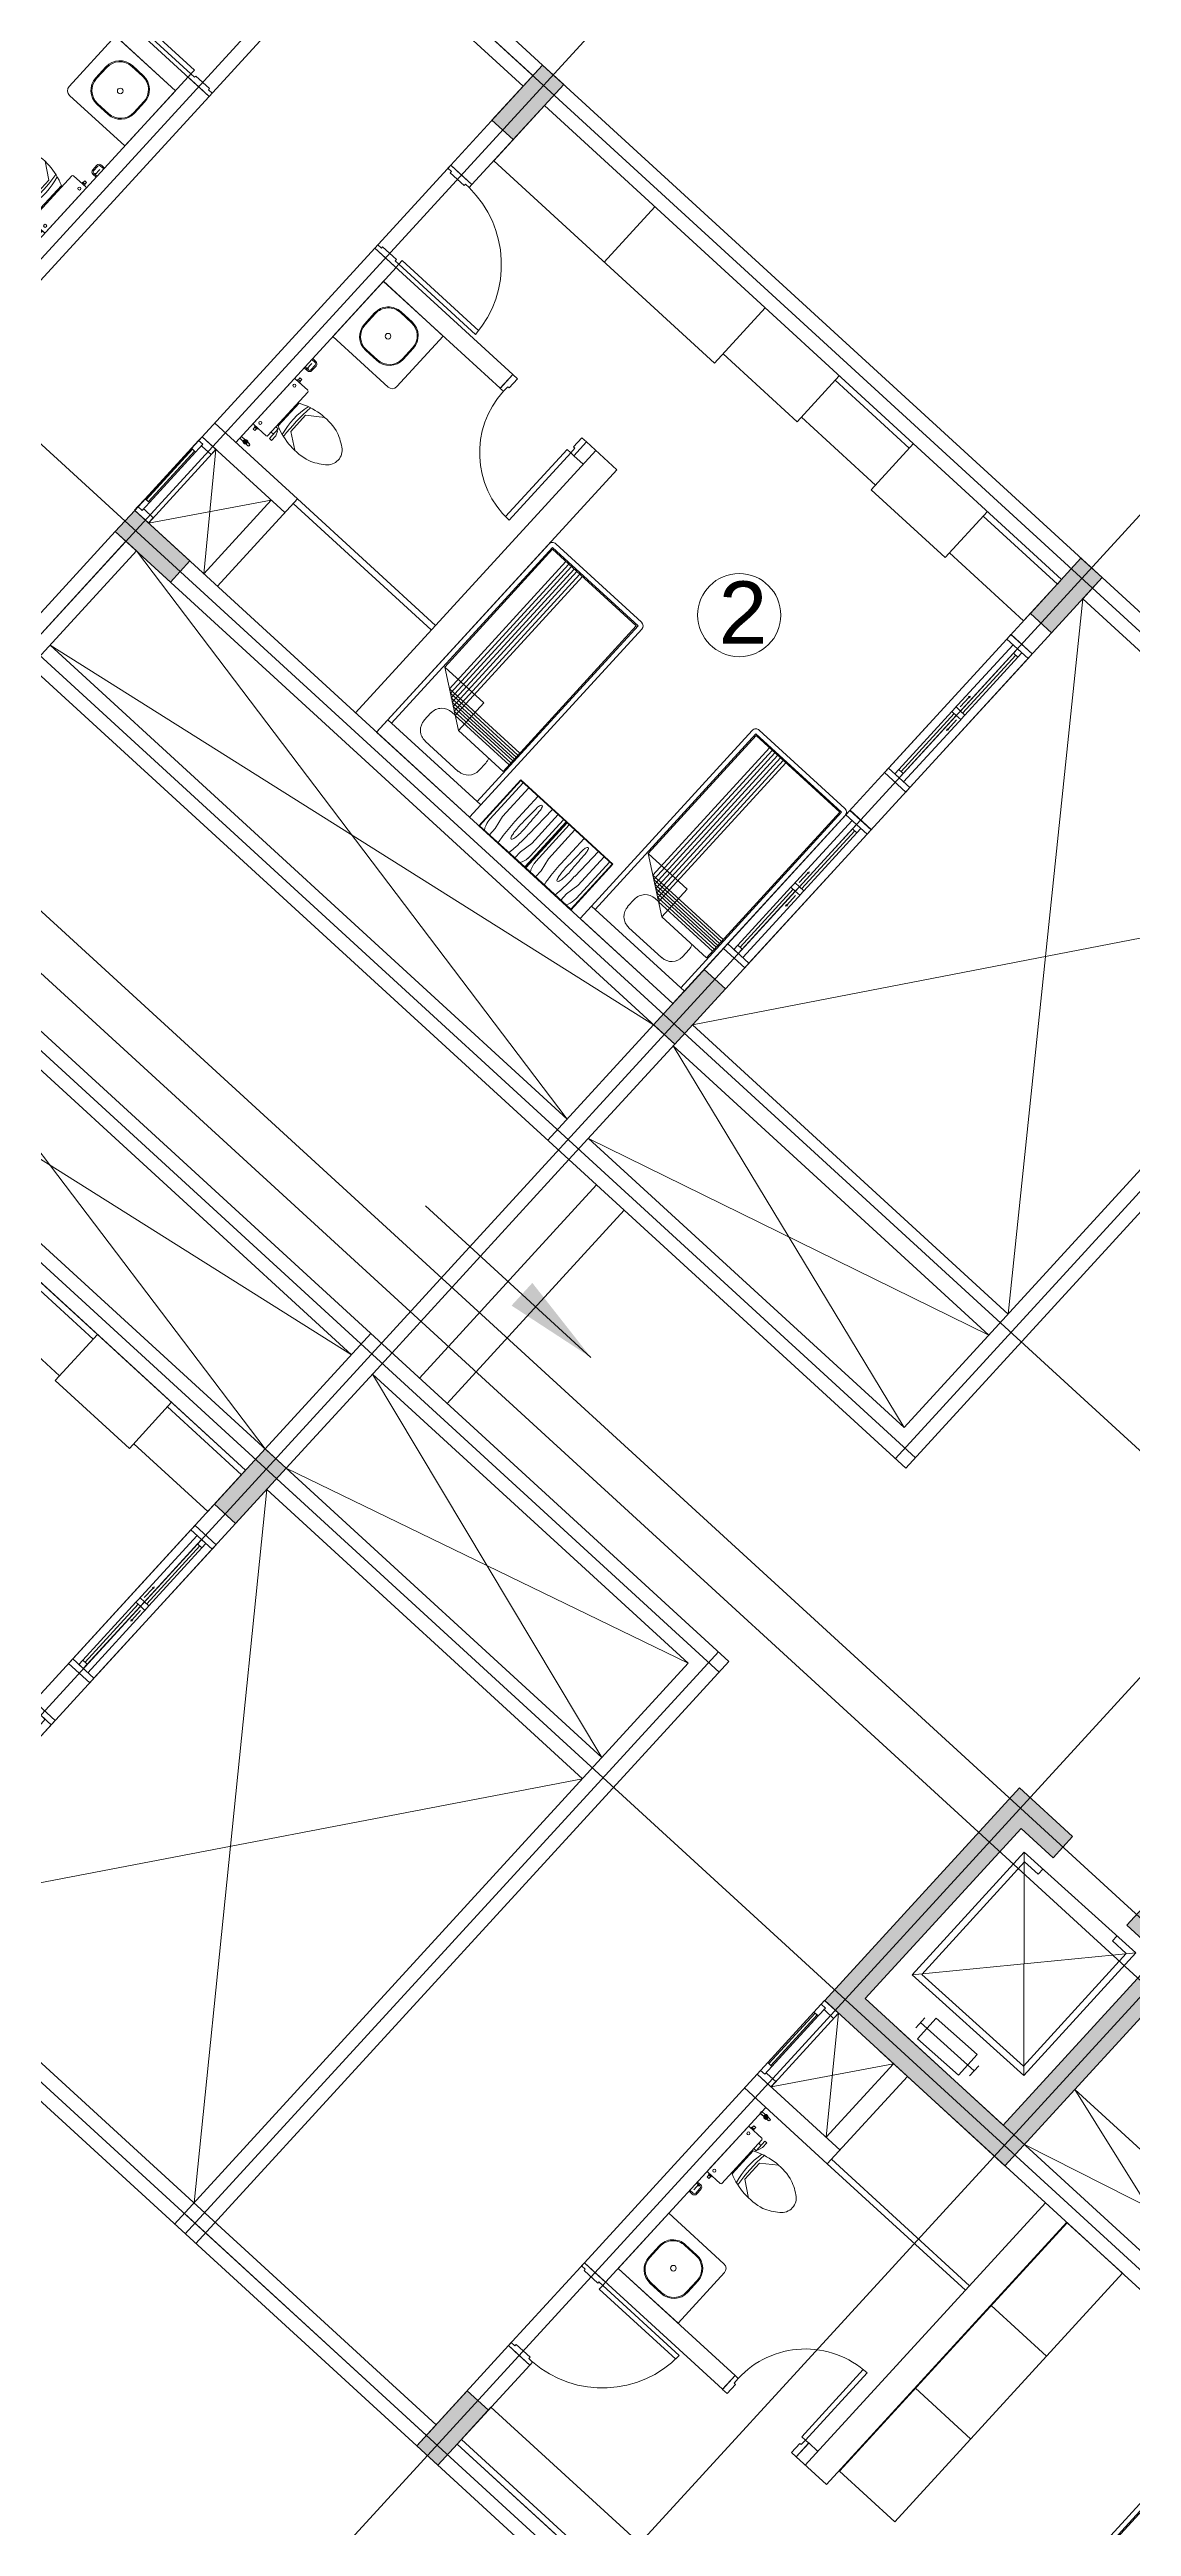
# Model space of a CAD drawing. Header units: metres. Extents: x 750 to 3116, y -341 to 1465.
# Drawn here: x 1599.41 to 1608.08, y 1170.11 to 1189.96 of the extents above; entities that cross this region are included whole.
import ezdxf
from ezdxf.enums import TextEntityAlignment as Align

# ---------------------------------------------------------------- set-up
doc = ezdxf.new("R2010")
doc.units = ezdxf.units.M
for name, color, linetype, lineweight in [('A-Door', 254, 'Continuous', 5), ('Bathroom Door', 252, 'Continuous', 5), ('Bathroom fur', 252, 'Continuous', 5), ('Centre Line', 7, 'Continuous', 13), ('Column', 50, 'Continuous', 20), ('Cutout', 153, 'Continuous', 5), ('Door', 253, 'Continuous', 5), ('Furniture', 44, 'Continuous', 5), ('GUIDE LINE', 7, 'Continuous', 5), ('Hatch', 251, 'Continuous', 5), ('Hidden line', 251, 'Continuous', 5), ('Inverted beam', 252, 'Continuous', 5), ('Levels', 252, 'Continuous', 5), ('Railing', 190, 'Continuous', 5), ('Wall ext', 20, 'Continuous', 18), ('WINDOW', 33, 'Continuous', 5)]:
    doc.layers.add(name, color=color, linetype=linetype, lineweight=lineweight)
doc.layers.add('Text', color=7, linetype='Continuous')
doc.styles.get("Standard").update_dxf_attribs({"font": 'arial.ttf'})
doc.styles.add('TEXT-DET', font='simplex.shx', dxfattribs={"width": 0.7})
doc.dimstyles.new('ISO-25', dxfattribs={"dimtxt": 2, "dimasz": 2, "dimexe": 1.25, "dimexo": 0.625, "dimgap": 1.5, "dimtad": 1, "dimtxsty": 'Standard', "dimblk": 'DOT', "dimcen": 1.5, "dimadec": 0, "dimazin": 0, "dimtfac": 1, "dimtmove": 0, "dimatfit": 3, "dimfxl": 0, "dimarcsym": 0})

# ---------------------------------------------------------------- blocks, each defined once
blk = doc.blocks.new('Water Closet')
at = {"layer": 'Bathroom fur', "linetype": 'ByBlock'}
for p, q in [((1886.217, 447.662), (1886.217, 447.713)), ((1886.239, 447.713), (1886.217, 447.713)), ((1886.239, 447.608), (1886.239, 447.713)), ((1886.407, 447.713), (1886.274, 447.713)), ((1886.39, 447.724), (1886.365, 447.724)), ((1886.365, 447.724), (1886.365, 447.715)), ((1886.39, 447.715), (1886.365, 447.715)), ((1886.387, 447.744), (1886.368, 447.744)), ((1886.368, 447.744), (1886.368, 447.724)), ((1886.387, 447.744), (1886.387, 447.724)), ((1886.39, 447.724), (1886.39, 447.715)), ((1886.152, 447.554), (1886.027, 447.644)), ((1886.152, 447.379), (1886.152, 447.554)), ((1886.217, 447.662), (1886.232, 447.625)), ((1886.232, 447.625), (1886.239, 447.625)), ((1886.239, 447.666), (1886.264, 447.666)), ((1886.239, 447.608), (1886.264, 447.608)), ((1886.256, 447.343), (1886.256, 447.59)), ((1886.264, 447.23), (1886.264, 447.703)), ((1886.416, 447.23), (1886.416, 447.703)), ((1886.152, 447.379), (1886.027, 447.288)), ((1886.407, 447.22), (1886.274, 447.22)), ((1886.365, 447.208), (1886.365, 447.218)), ((1886.39, 447.218), (1886.365, 447.218)), ((1886.39, 447.208), (1886.365, 447.208)), ((1886.368, 447.189), (1886.368, 447.208)), ((1886.387, 447.189), (1886.368, 447.189)), ((1886.387, 447.189), (1886.387, 447.208)), ((1886.39, 447.208), (1886.39, 447.218))]:
    blk.add_line(p, q, dxfattribs=at)
at = {"layer": 'Bathroom fur', "linetype": 'Continuous', "lineweight": -3}
for p, q in [((1886.331, 447.871), (1886.35, 447.871)), ((1886.331, 447.851), (1886.35, 447.851)), ((1886.364, 447.861), (1886.346, 447.861)), ((1886.364, 447.861), (1886.349, 447.87)), ((1886.364, 447.861), (1886.349, 447.853)), ((1886.364, 447.861), (1886.355, 447.877)), ((1886.364, 447.861), (1886.355, 447.846)), ((1886.364, 447.861), (1886.364, 447.879)), ((1886.364, 447.861), (1886.364, 447.879)), ((1886.364, 447.861), (1886.364, 447.879)), ((1886.364, 447.861), (1886.364, 447.879)), ((1886.364, 447.861), (1886.364, 447.879)), ((1886.364, 447.861), (1886.364, 447.879)), ((1886.364, 447.861), (1886.364, 447.879)), ((1886.364, 447.861), (1886.364, 447.879)), ((1886.364, 447.861), (1886.364, 447.879)), ((1886.364, 447.861), (1886.364, 447.879)), ((1886.364, 447.861), (1886.364, 447.879)), ((1886.364, 447.861), (1886.364, 447.879)), ((1886.364, 447.861), (1886.373, 447.877)), ((1886.364, 447.861), (1886.379, 447.87)), ((1886.364, 447.861), (1886.381, 447.861)), ((1886.364, 447.861), (1886.379, 447.853)), ((1886.364, 447.861), (1886.373, 447.846)), ((1886.364, 447.861), (1886.364, 447.844)), ((1886.378, 447.871), (1886.416, 447.871)), ((1886.378, 447.851), (1886.416, 447.851)), ((1886.416, 447.851), (1886.416, 447.871))]:
    blk.add_line(p, q, dxfattribs=at)
at = {"layer": 'Bathroom fur'}
for p, q in [((1886.356, 447.031), (1886.356, 447.081)), ((1886.366, 447.031), (1886.366, 447.081)), ((1886.416, 447.106), (1886.381, 447.106)), ((1886.416, 447.096), (1886.381, 447.096)), ((1886.416, 447.016), (1886.381, 447.016)), ((1886.416, 447.006), (1886.381, 447.006))]:
    blk.add_line(p, q, dxfattribs=at)
at = {"layer": 'Bathroom fur', "linetype": 'Continuous', "lineweight": -3}
blk.add_circle((1886.364, 447.861), 0.0175, dxfattribs=at)
at = {"layer": 'Bathroom fur', "linetype": 'ByBlock'}
for centre in [(1886.378, 447.669), (1886.378, 447.264)]:
    blk.add_circle(centre, 0.0123, dxfattribs=at)
for centre, radius, start, end in [((1886.274, 447.703), 0.00987, 90, 180), ((1886.407, 447.703), 0.00987, 0, 90), ((1885.835, 447.467), 0.119, 126.3794, 233.6206), ((1886.035, 447.208), 0.446, 109.2942, 127.2549), ((1886.017, 447.095), 0.55, 64.2321, 103.6755), ((1884.672, 447.479), 1.501, 353.4552, 5.5271), ((1885.552, 447.472), 0.65, 345.9276, 13.0204), ((1886.041, 447.728), 0.451, 232.2382, 250.1051), ((1886.017, 447.838), 0.55, 256.3245, 295.7679), ((1886.274, 447.23), 0.00987, 180, 270), ((1886.407, 447.23), 0.00987, 270, 0)]:
    blk.add_arc(centre, radius, start, end, dxfattribs=at)
at = {"layer": 'Bathroom fur', "linetype": 'Continuous', "lineweight": -3}
blk.add_arc((1886.331, 447.861), 0.01, 90.002, 270, dxfattribs=at)
at = {"layer": 'Bathroom fur'}
for centre, radius, start, end in [((1886.381, 447.081), 0.025, 90, 180), ((1886.381, 447.031), 0.025, 180, 270), ((1886.381, 447.081), 0.015, 90, 180), ((1886.381, 447.031), 0.015, 180, 270)]:
    blk.add_arc(centre, radius, start, end, dxfattribs=at)
at = {"layer": 'Bathroom fur', "style": 'TEXT-DET', "width": 0.6}
blk.add_text('1', height=0.06, dxfattribs=at).set_placement((1886.394, 447.07), align=Align.MIDDLE)
blk = doc.blocks.new('Bed')
at = {"layer": 'Furniture', "linetype": 'Continuous'}
for p, q in [((1878.327, 465.952), (1879.337, 465.952)), ((1878.327, 465.817), (1878.327, 465.952)), ((1879.337, 465.817), (1878.327, 465.817)), ((1878.327, 463.909), (1878.327, 465.817)), ((1878.367, 463.909), (1878.367, 465.817)), ((1879.297, 465.817), (1879.297, 463.909)), ((1879.337, 465.952), (1879.337, 465.817)), ((1879.337, 465.817), (1879.337, 463.909)), ((1878.525, 465.544), (1878.525, 465.624)), ((1878.642, 465.742), (1879.002, 465.742)), ((1879.12, 465.624), (1879.12, 465.544)), ((1878.377, 465.499), (1878.862, 465.499)), ((1878.377, 463.919), (1878.377, 465.499)), ((1878.962, 465.429), (1878.377, 465.429)), ((1878.992, 465.407), (1878.377, 465.407)), ((1879.022, 465.386), (1878.377, 465.386)), ((1878.862, 465.499), (1879.287, 465.199)), ((1878.862, 465.199), (1878.862, 465.499)), ((1878.962, 463.919), (1878.962, 465.429)), ((1879.002, 465.427), (1878.965, 465.427)), ((1878.992, 463.919), (1878.992, 465.407)), ((1879.022, 463.919), (1879.022, 465.386)), ((1879.052, 465.365), (1878.377, 465.365)), ((1879.082, 465.344), (1878.377, 465.344)), ((1879.112, 465.323), (1878.377, 465.323)), ((1879.142, 465.302), (1878.377, 465.302)), ((1879.287, 465.199), (1878.862, 465.199)), ((1879.052, 463.919), (1879.052, 465.365)), ((1879.082, 463.919), (1879.082, 465.344)), ((1879.112, 463.919), (1879.112, 465.323)), ((1879.142, 463.919), (1879.142, 465.302)), ((1879.287, 465.199), (1879.287, 463.919)), ((1879.297, 463.909), (1878.367, 463.909)), ((1879.297, 463.869), (1878.367, 463.869)), ((1879.287, 463.919), (1878.377, 463.919))]:
    blk.add_line(p, q, dxfattribs=at)
for centre, radius, start, end in [((1878.642, 465.624), 0.117, 90, 180), ((1879.002, 465.624), 0.117, 360, 90), ((1878.642, 465.544), 0.117, 180.0006, 202.5189), ((1879.002, 465.544), 0.117, 270, 0), ((1878.367, 463.909), 0.04, 180, 270), ((1879.297, 463.909), 0.04, 270, 0)]:
    blk.add_arc(centre, radius, start, end, dxfattribs=at)
blk = doc.blocks.new('Nightstand')
at = {"layer": 'Furniture'}
for p, q in [((1879.838, 464.54), (1879.838, 464.04)), ((1880.338, 464.54), (1879.838, 464.54)), ((1879.843, 464.535), (1879.843, 464.045)), ((1880.333, 464.535), (1879.843, 464.535)), ((1879.869, 464.442), (1879.871, 464.467)), ((1879.869, 464.045), (1879.869, 464.442)), ((1879.929, 464.358), (1879.951, 464.469)), ((1879.951, 464.469), (1879.951, 464.535)), ((1880.074, 464.444), (1880.068, 464.44)), ((1880.08, 464.44), (1880.074, 464.444)), ((1880.226, 464.469), (1880.226, 464.535)), ((1880.248, 464.358), (1880.226, 464.469)), ((1880.308, 464.442), (1880.305, 464.467)), ((1880.308, 464.045), (1880.308, 464.442)), ((1880.333, 464.045), (1880.333, 464.535)), ((1880.338, 464.04), (1880.338, 464.54)), ((1879.929, 464.045), (1879.929, 464.358)), ((1879.997, 464.32), (1879.991, 464.045)), ((1880.147, 464.32), (1880.147, 464.045)), ((1880.248, 464.045), (1880.248, 464.358)), ((1879.838, 464.04), (1880.338, 464.04)), ((1879.843, 464.045), (1880.333, 464.045)), ((1880.068, 464.081), (1880.074, 464.077)), ((1880.074, 464.077), (1880.08, 464.081))]:
    blk.add_line(p, q, dxfattribs=at)
for centre, radius, start, end in [((1880.021, 464.452), 0.15, 146.5657, 174.2856), ((1881.576, 464.32), 1.578, 174.0179, 180), ((1880.825, 464.399), 0.823, 170.5074, 174.0179), ((1880.395, 464.345), 0.343, 169.4757, 175.5997), ((1880.197, 464.382), 0.142, 155.8434, 169.4757), ((1879.951, 464.382), 0.142, 10.5243, 24.1566), ((1879.753, 464.345), 0.343, 4.4003, 10.5243), ((1879.315, 464.399), 0.828, 5.9821, 9.4446), ((1878.564, 464.32), 1.583, 0, 5.9821), ((1880.156, 464.452), 0.15, 5.7144, 33.4343), ((1880.715, 464.32), 0.664, 175.5997, 180), ((1880.715, 464.32), 0.664, 180, 184.4003), ((1886.298, 464.381), 6.246, 181.0259, 182.4606), ((1873.85, 464.381), 6.246, 357.5394, 358.9741), ((1879.433, 464.32), 0.664, 0, 4.4003), ((1879.433, 464.32), 0.664, 355.5997, 0), ((1880.197, 464.139), 0.142, 190.5243, 204.1566), ((1879.951, 464.139), 0.142, 335.8434, 349.4757)]:
    blk.add_arc(centre, radius, start, end, dxfattribs=at)
blk = doc.blocks.new('Wash bashin')
at = {"layer": 'Bathroom fur', "ltscale": 0.35}
for p, q in [((1884.067, 437.333), (1884.067, 437.883)), ((1884.117, 437.933), (1884.717, 437.933)), ((1884.717, 437.333), (1884.717, 437.933)), ((1884.067, 437.333), (1884.717, 437.333))]:
    blk.add_line(p, q, dxfattribs=at)
at = {"layer": 'Bathroom fur'}
for p, q in [((1884.327, 437.838), (1884.447, 437.838)), ((1884.327, 437.83), (1884.447, 437.83)), ((1884.177, 437.568), (1884.177, 437.688)), ((1884.185, 437.568), (1884.185, 437.688)), ((1884.589, 437.688), (1884.589, 437.568)), ((1884.597, 437.688), (1884.597, 437.568)), ((1884.447, 437.426), (1884.327, 437.426)), ((1884.447, 437.418), (1884.327, 437.418))]:
    blk.add_line(p, q, dxfattribs=at)
blk.add_circle((1884.392, 437.633), 0.0225, dxfattribs=at)
at = {"layer": 'Bathroom fur', "ltscale": 0.35}
blk.add_arc((1884.117, 437.883), 0.05, 90, 180, dxfattribs=at)
at = {"layer": 'Bathroom fur'}
for centre, radius, start, end in [((1884.327, 437.688), 0.15, 90, 180), ((1884.327, 437.688), 0.142, 90, 180), ((1884.447, 437.688), 0.15, 0, 90), ((1884.447, 437.688), 0.142, 0, 90), ((1884.327, 437.568), 0.15, 180, 270), ((1884.327, 437.568), 0.142, 180, 270), ((1884.447, 437.568), 0.15, 270, 0), ((1884.447, 437.568), 0.142, 270, 0)]:
    blk.add_arc(centre, radius, start, end, dxfattribs=at)
blk = doc.blocks.new('Door 900')
at = {"layer": 'A-Door'}
for points in [[(29934124, 12198491), (29934164, 12198491), (29934164, 12198476), (29934239, 12198476), (29934314, 12198476), (29934314, 12198491), (29934354, 12198491), (29934354, 12198524), (29934239, 12198524), (29934124, 12198524)], [(29934164, 12197672), (29934314, 12197672), (29934314, 12197658), (29934354, 12197658), (29934354, 12197624), (29934239, 12197624), (29934124, 12197624), (29934124, 12197658), (29934164, 12197658)]]:
    blk.add_lwpolyline(points, close=True, dxfattribs=at)
blk.add_lwpolyline([(29935187, 12197658), (29934354, 12197658), (29934354, 12197698), (29935185, 12197698)], dxfattribs=at)
blk.add_arc((29934327, 12197631), 860, 1.7769, 88.2024, dxfattribs=at)
blk = doc.blocks.new('Door1')
at = {"layer": 'Bathroom Door'}
for p, q in [((1900.586, 444.886), (1899.856, 444.886)), ((1900.586, 444.846), (1899.857, 444.846))]:
    blk.add_line(p, q, dxfattribs=at)
for points in [[(1900.736, 444.921), (1900.586, 444.921), (1900.586, 444.886), (1900.636, 444.886), (1900.636, 444.871), (1900.736, 444.871), (1900.736, 444.921)], [(1900.586, 444.886), (1900.586, 444.846)], [(1900.736, 444.121), (1900.586, 444.121), (1900.586, 444.156), (1900.636, 444.156), (1900.636, 444.171), (1900.736, 444.171), (1900.736, 444.121)]]:
    blk.add_lwpolyline(points, dxfattribs=at)
blk.add_arc((1900.586, 444.886), 0.73, 180, 270, dxfattribs=at)
blk = doc.blocks.new('WINODO1')
at = {"layer": 'WINDOW', "linetype": 'Continuous'}
for p, q in [((2471212540, 936769700), (2471212491, 936769700)), ((2471212491, 936769700), (2471212491, 936769470)), ((2471212540, 936769700), (2471212540, 936769470)), ((2471213991, 936769700), (2471213943, 936769700)), ((2471213943, 936769700), (2471213943, 936769470)), ((2471213991, 936769700), (2471213991, 936769470)), ((2471212540, 936769470), (2471212491, 936769470)), ((2471213991, 936769470), (2471213943, 936769470))]:
    blk.add_line(p, q, dxfattribs=at)
at = {"layer": 'WINDOW'}
for p, q in [((2471212540, 936769700), (2471213943, 936769700)), ((2471213241, 936769537), (2471212540, 936769537)), ((2471212540, 936769470), (2471213943, 936769470)), ((2471212588, 936769633), (2471213217, 936769633)), ((2471212588, 936769585), (2471213217, 936769585)), ((2471213193, 936769561), (2471213089, 936769561)), ((2471213241, 936769633), (2471213943, 936769633)), ((2471213266, 936769585), (2471213895, 936769585)), ((2471213266, 936769537), (2471213895, 936769537)), ((2471213290, 936769609), (2471213394, 936769609))]:
    blk.add_line(p, q, dxfattribs=at)
at = {"layer": 'WINDOW', "color": 4}
blk.add_line((2471212588, 936769609), (2471213217, 936769609), dxfattribs=at)
at = {"layer": 'WINDOW', "color": 4, "true_color": 0x1fffff}
blk.add_line((2471213266, 936769561), (2471213895, 936769561), dxfattribs=at)
at = {"layer": 'WINDOW'}
for points in [[(2471212540, 936769585), (2471212588, 936769585), (2471212588, 936769633), (2471212540, 936769633)], [(2471213076, 936769561), (2471213089, 936769568), (2471213089, 936769554)], [(2471213217, 936769585), (2471213266, 936769585), (2471213266, 936769633), (2471213217, 936769633)], [(2471213217, 936769537), (2471213266, 936769537), (2471213266, 936769585), (2471213217, 936769585)], [(2471213406, 936769609), (2471213394, 936769616), (2471213394, 936769602)], [(2471213895, 936769537), (2471213943, 936769537), (2471213943, 936769585), (2471213895, 936769585)]]:
    blk.add_lwpolyline(points, close=True, dxfattribs=at)
blk = doc.blocks.new('_Dot')
at = {"color": 0, "linetype": 'ByBlock', "lineweight": -2}
blk.add_line((-0.5, 0), (-1, 0), dxfattribs=at)
at = {"color": 0, "linetype": 'ByBlock', "const_width": 0.5}
blk.add_lwpolyline([(-0.25, 0, 1), (0.25, 0, 1)], format="xyb", close=True, dxfattribs=at)
blk = doc.blocks.new('700mm Door')
at = {"layer": 'Door'}
for points in [[(11493508.327, 4446107.926), (11493508.287, 4446107.926), (11493508.287, 4446107.776), (11493508.344, 4446107.776), (11493508.344, 4446107.868), (11493508.344, 4446107.88), (11493508.327, 4446107.88)], [(11493508.327, 4446107.88), (11493508.413, 4446107.88), (11493508.413, 4446107.926), (11493508.327, 4446107.926)], [(11493508.413, 4446107.891), (11493508.961, 4446107.891), (11493508.961, 4446107.914), (11493508.413, 4446107.914)], [(11493509.047, 4446107.88), (11493508.961, 4446107.88), (11493508.961, 4446107.926), (11493509.047, 4446107.926)], [(11493509.047, 4446107.926), (11493509.047, 4446107.88), (11493509.03, 4446107.88), (11493509.03, 4446107.868), (11493509.03, 4446107.776), (11493509.087, 4446107.776), (11493509.087, 4446107.926)]]:
    blk.add_lwpolyline(points, close=True, dxfattribs=at)
at = {"layer": 'Door', "color": 1}
blk.add_lwpolyline([(11493508.413, 4446107.88), (11493508.961, 4446107.88), (11493508.961, 4446107.926), (11493508.413, 4446107.926)], close=True, dxfattribs=at)
blk = doc.blocks.new('lift1')
at = {"layer": 'Hatch', "transparency": 33554687}
h = blk.add_hatch(color=256, dxfattribs=at)
h.dxf.hatch_style = 1
h.paths.add_polyline_path([(29921053, 12204431), (29920354, 12203626), (29920180, 12203777), (29920729, 12204408), (29919333, 12205622), (29919104, 12205358), (29918930, 12205509), (29919310, 12205946)])
h.paths.add_polyline_path([(29920180, 12203777), (29920354, 12203626), (29919768, 12202951), (29918024, 12204467), (29918405, 12204905), (29918579, 12204754), (29918349, 12204489), (29919745, 12203276)])
at = {"lineweight": 5}
for p, q in [((29919536, 12203651), (29919330, 12205430)), ((29920333, 12204556), (29918533, 12204526)), ((29920311, 12204167), (29919926, 12203735)), ((29920353, 12204131), (29920272, 12204201)), ((29919968, 12203699), (29919886, 12203770))]:
    blk.add_line(p, q, dxfattribs=at)
for p, q in [((29919194, 12205280), (29919238, 12205241)), ((29918669, 12204676), (29918707, 12204643))]:
    blk.add_line(p, q)
for points in [[(29920333, 12204556), (29919330, 12205430), (29918533, 12204526), (29919536, 12203651)], [(29920182, 12204188), (29919887, 12203861), (29920056, 12203714), (29920350, 12204041)]]:
    blk.add_lwpolyline(points, close=True, dxfattribs=at)
blk.add_lwpolyline([(29918707, 12204643), (29918610, 12204531), (29919531, 12203728), (29920256, 12204550), (29919335, 12205353), (29919238, 12205241)], dxfattribs=at)
at = {"layer": 'Column'}
blk.add_lwpolyline([(29918930, 12205509), (29919310, 12205946), (29921053, 12204431), (29919768, 12202951), (29918024, 12204467), (29918405, 12204905), (29918579, 12204754), (29918349, 12204489), (29919745, 12203276), (29920729, 12204408), (29919333, 12205622), (29919104, 12205358), (29918930, 12205509)], dxfattribs=at)

msp = doc.modelspace()

# ---------------------------------------------------------------- hatches: boundary and pattern name
at = {"layer": 'Hatch', "transparency": 33554687}
h = msp.add_hatch(color=256, dxfattribs=at)
h.dxf.hatch_style = 1
h.paths.add_polyline_path([(1646.175, 1164.24), (1646.005, 1164.395), (1645.846, 1164.222), (1645.755, 1164.122), (1645.6, 1163.952), (1645.769, 1163.797)])
h.paths.add_polyline_path([(1649.318, 1167.672), (1649.149, 1167.827), (1648.743, 1167.385), (1648.913, 1167.229)])
h.paths.add_polyline_path([(1652.587, 1171.24), (1652.417, 1171.396), (1652.384, 1171.359), (1652.292, 1171.259), (1652.012, 1170.953), (1652.182, 1170.798)])
h.paths.add_polyline_path([(1655.856, 1174.809), (1655.686, 1174.964), (1655.281, 1174.522), (1655.45, 1174.366)])
h.paths.add_polyline_path([(1659.124, 1178.377), (1658.955, 1178.533), (1658.549, 1178.09), (1658.719, 1177.935)])
h.paths.add_polyline_path([(1661.826, 1182.215), (1661.67, 1182.045), (1662.113, 1181.64), (1662.268, 1181.809)])
h.paths.add_polyline_path([(1657.785, 1185.916), (1657.629, 1185.746), (1658.072, 1185.341), (1658.227, 1185.511)])
h.paths.add_polyline_path([(1654.516, 1182.348), (1654.361, 1182.178), (1654.471, 1182.077), (1654.803, 1181.773), (1654.958, 1181.942)])
h.paths.add_polyline_path([(1652.746, 1183.969), (1652.591, 1183.799), (1653.033, 1183.394), (1653.189, 1183.563)])
h.paths.add_polyline_path([(1651.542, 1178.76), (1651.372, 1178.915), (1650.967, 1178.473), (1651.137, 1178.318)])
h.paths.add_polyline_path([(1650.045, 1180.131), (1649.875, 1180.287), (1649.47, 1179.844), (1649.64, 1179.689)])
h.paths.add_polyline_path([(1647.979, 1175.21), (1647.823, 1175.041), (1647.934, 1174.94), (1648.266, 1174.636), (1648.421, 1174.805)])
h.paths.add_polyline_path([(1646.541, 1176.528), (1646.209, 1176.832), (1646.053, 1176.662), (1646.496, 1176.257), (1646.651, 1176.426)])
h.paths.add_polyline_path([(1645.004, 1171.623), (1644.835, 1171.778), (1644.43, 1171.336), (1644.599, 1171.181)])
h.paths.add_polyline_path([(1643.632, 1173.131), (1643.463, 1173.286), (1643.058, 1172.844), (1643.227, 1172.688)])
h.paths.add_polyline_path([(1641.441, 1168.073), (1641.286, 1167.904), (1641.728, 1167.499), (1641.884, 1167.668)])
h.paths.add_polyline_path([(1640.114, 1169.289), (1639.944, 1169.445), (1639.539, 1169.002), (1639.709, 1168.847)])
h.paths.add_polyline_path([(1636.735, 1165.822), (1636.403, 1166.126), (1636.247, 1165.956), (1636.69, 1165.551), (1636.845, 1165.721)])
h.paths.add_polyline_path([(1631.152, 1171.438), (1630.982, 1171.593), (1630.577, 1171.151), (1630.746, 1170.995)])
h.paths.add_polyline_path([(1634.17, 1174.733), (1634.001, 1174.889), (1633.595, 1174.446), (1633.765, 1174.291)])
h.paths.add_polyline_path([(1637.689, 1178.575), (1637.519, 1178.73), (1637.114, 1178.288), (1637.284, 1178.132)])
h.paths.add_polyline_path([(1640.833, 1182.007), (1640.663, 1182.162), (1640.258, 1181.72), (1640.427, 1181.564), (1640.461, 1181.601), (1640.552, 1181.701)])
h.paths.add_polyline_path([(1644.101, 1185.575), (1643.932, 1185.731), (1643.527, 1185.288), (1643.696, 1185.133)])
h.paths.add_polyline_path([(1646.999, 1188.738), (1647.09, 1188.838), (1647.245, 1189.007), (1647.076, 1189.163), (1646.67, 1188.72), (1646.84, 1188.565)])
h.paths.add_polyline_path([(1636.008, 1186.175), (1635.839, 1186.33), (1635.433, 1185.888), (1635.603, 1185.733)])
h.paths.add_polyline_path([(1631.525, 1190.282), (1631.369, 1190.112), (1631.48, 1190.011), (1631.812, 1189.707), (1631.967, 1189.877)])
h.paths.add_polyline_path([(1628.676, 1186.831), (1628.506, 1186.986), (1628.101, 1186.544), (1628.27, 1186.388)])
h.paths.add_polyline_path([(1632.989, 1182.879), (1632.82, 1183.035), (1632.415, 1182.592), (1632.584, 1182.437)])
h.paths.add_polyline_path([(1629.471, 1179.038), (1629.301, 1179.193), (1628.896, 1178.751), (1629.066, 1178.596)])
h.paths.add_polyline_path([(1624.987, 1183.145), (1624.832, 1182.975), (1625.274, 1182.57), (1625.43, 1182.739)])
h.paths.add_polyline_path([(1626.327, 1175.606), (1626.157, 1175.761), (1626.124, 1175.724), (1626.032, 1175.625), (1625.752, 1175.319), (1625.922, 1175.163)])
h.paths.add_polyline_path([(1621.719, 1179.576), (1621.563, 1179.407), (1621.674, 1179.305), (1622.006, 1179.001), (1622.161, 1179.171)])
h.paths.add_polyline_path([(1619.949, 1181.197), (1619.794, 1181.028), (1620.236, 1180.622), (1620.391, 1180.792), (1620.281, 1180.893)])
h.paths.add_polyline_path([(1623.218, 1184.766), (1623.062, 1184.596), (1623.505, 1184.191), (1623.66, 1184.361)])
h.paths.add_polyline_path([(1626.486, 1188.334), (1626.331, 1188.165), (1626.773, 1187.76), (1626.929, 1187.929)])
h.paths.add_polyline_path([(1622.117, 1192.336), (1621.962, 1192.167), (1622.404, 1191.762), (1622.56, 1191.931)])
h.paths.add_polyline_path([(1619.143, 1188.749), (1618.973, 1188.904), (1618.568, 1188.462), (1618.738, 1188.307)])
h.paths.add_polyline_path([(1615.874, 1185.18), (1615.705, 1185.336), (1615.299, 1184.893), (1615.469, 1184.738)])
h.paths.add_polyline_path([(1612.731, 1181.748), (1612.561, 1181.904), (1612.156, 1181.461), (1612.325, 1181.306)])
h.paths.add_polyline_path([(1617.373, 1177.496), (1617.203, 1177.652), (1616.798, 1177.209), (1616.967, 1177.054)])
h.paths.add_polyline_path([(1618.745, 1175.989), (1618.575, 1176.144), (1618.17, 1175.702), (1618.339, 1175.546)])
h.paths.add_polyline_path([(1623.058, 1172.037), (1622.889, 1172.193), (1622.483, 1171.75), (1622.653, 1171.595)])
h.paths.add_polyline_path([(1619.915, 1168.605), (1619.745, 1168.761), (1619.34, 1168.318), (1619.509, 1168.163)])
h.paths.add_polyline_path([(1615.181, 1172.439), (1615.026, 1172.27), (1615.468, 1171.864), (1615.624, 1172.034)])
h.paths.add_polyline_path([(1613.411, 1174.06), (1613.256, 1173.891), (1613.699, 1173.485), (1613.854, 1173.655)])
h.paths.add_polyline_path([(1609.042, 1178.062), (1608.887, 1177.893), (1609.329, 1177.487), (1609.485, 1177.657)])
h.paths.add_polyline_path([(1610.143, 1170.492), (1609.987, 1170.322), (1610.43, 1169.917), (1610.585, 1170.086)])
h.paths.add_polyline_path([(1607.566, 1166.791), (1607.397, 1166.946), (1606.992, 1166.504), (1607.161, 1166.348)])
h.paths.add_polyline_path([(1602.924, 1171.043), (1602.755, 1171.198), (1602.35, 1170.756), (1602.519, 1170.6)])
h.paths.add_polyline_path([(1604.823, 1182.429), (1604.653, 1182.584), (1604.495, 1182.411), (1604.403, 1182.311), (1604.248, 1182.142), (1604.418, 1181.986)])
h.paths.add_polyline_path([(1607.842, 1185.725), (1607.672, 1185.88), (1607.267, 1185.438), (1607.436, 1185.282)])
h.paths.add_polyline_path([(1603.528, 1189.676), (1603.358, 1189.831), (1602.953, 1189.389), (1603.123, 1189.234)])
h.paths.add_polyline_path([(1600.09, 1186.263), (1599.934, 1186.093), (1600.377, 1185.688), (1600.532, 1185.858)])
h.paths.add_polyline_path([(1602.031, 1191.047), (1601.861, 1191.203), (1601.456, 1190.76), (1601.626, 1190.605)])
h.paths.add_polyline_path([(1596.087, 1196.491), (1595.918, 1196.647), (1595.513, 1196.204), (1595.682, 1196.049)])
h.paths.add_polyline_path([(1592.944, 1193.059), (1592.774, 1193.215), (1592.369, 1192.772), (1592.538, 1192.617)])
h.paths.add_polyline_path([(1598.32, 1187.884), (1598.164, 1187.714), (1598.607, 1187.309), (1598.762, 1187.479)])
h.paths.add_polyline_path([(1595.619, 1184.047), (1595.449, 1184.202), (1595.044, 1183.759), (1595.213, 1183.604)])
h.paths.add_polyline_path([(1589.675, 1189.491), (1589.505, 1189.646), (1589.1, 1189.204), (1589.27, 1189.048)])
h.paths.add_polyline_path([(1586.406, 1185.922), (1586.237, 1186.077), (1585.831, 1185.635), (1586.001, 1185.48)])
h.paths.add_polyline_path([(1592.225, 1180.342), (1591.782, 1180.747), (1591.627, 1180.577), (1592.07, 1180.172)])
h.paths.add_polyline_path([(1593.995, 1178.72), (1593.552, 1179.126), (1593.397, 1178.956), (1593.839, 1178.551)])
h.paths.add_polyline_path([(1596.821, 1182.694), (1596.666, 1182.525), (1597.108, 1182.119), (1597.263, 1182.289)])
h.paths.add_polyline_path([(1601.304, 1178.588), (1601.135, 1178.743), (1600.729, 1178.3), (1600.899, 1178.145)])
h.paths.add_polyline_path([(1598.161, 1175.155), (1597.991, 1175.311), (1597.586, 1174.868), (1597.755, 1174.713)])
h.paths.add_polyline_path([(1594.892, 1171.587), (1594.722, 1171.742), (1594.317, 1171.3), (1594.487, 1171.144)])
h.paths.add_polyline_path([(1590.578, 1175.538), (1590.408, 1175.694), (1590.003, 1175.251), (1590.173, 1175.096)])
h.paths.add_polyline_path([(1589.081, 1176.909), (1588.912, 1177.065), (1588.506, 1176.622), (1588.676, 1176.467)])
h.paths.add_polyline_path([(1583.138, 1182.354), (1582.968, 1182.509), (1582.563, 1182.066), (1582.732, 1181.911)])
h.paths.add_polyline_path([(1579.869, 1178.785), (1579.699, 1178.94), (1579.294, 1178.498), (1579.464, 1178.343)])
h.paths.add_polyline_path([(1585.245, 1173.61), (1585.09, 1173.44), (1585.532, 1173.035), (1585.687, 1173.204)])
h.paths.add_polyline_path([(1587.015, 1171.989), (1586.859, 1171.819), (1587.302, 1171.414), (1587.457, 1171.583)])
h.paths.add_polyline_path([(1582.669, 1169.909), (1582.499, 1170.064), (1582.094, 1169.622), (1582.263, 1169.466)])
h.paths.add_polyline_path([(1576.725, 1175.353), (1576.556, 1175.508), (1576.15, 1175.066), (1576.32, 1174.91)])
h.paths.add_polyline_path([(1591.748, 1168.155), (1591.579, 1168.31), (1591.42, 1168.137), (1591.329, 1168.037), (1591.173, 1167.868), (1591.343, 1167.712)])
h.paths.add_polyline_path([(1561.743, 1170.12), (1561.574, 1170.275), (1561.169, 1169.833), (1561.339, 1169.677)])
h.paths.add_polyline_path([(1566.286, 1175.092), (1566.116, 1175.248), (1565.712, 1174.805), (1565.882, 1174.649)])
h.paths.add_polyline_path([(1570.833, 1180.068), (1570.663, 1180.223), (1570.258, 1179.78), (1570.428, 1179.625)])
h.paths.add_polyline_path([(1575.254, 1184.907), (1574.811, 1185.312), (1574.656, 1185.142), (1575.099, 1184.738)])
h.paths.add_polyline_path([(1579.283, 1190.207), (1579.128, 1190.037), (1579.571, 1189.632), (1579.726, 1189.802)])
h.paths.add_polyline_path([(1568.934, 1190.933), (1568.764, 1191.088), (1568.36, 1190.645), (1568.529, 1190.49)])
h.paths.add_polyline_path([(1559.841, 1180.981), (1559.672, 1181.136), (1559.267, 1180.693), (1559.437, 1180.538)])
h.paths.add_polyline_path([(1557.524, 1178.445), (1557.211, 1178.732), (1557.211, 1178.732), (1557.196, 1178.745), (1557.081, 1178.85), (1556.926, 1178.68), (1557.369, 1178.275)])
h.paths.add_polyline_path([(1555.295, 1176.005), (1555.125, 1176.16), (1554.721, 1175.717), (1554.89, 1175.562)])
h.paths.add_polyline_path([(1552.096, 1183.405), (1551.941, 1183.235), (1551.941, 1183.235), (1552.384, 1182.831), (1552.539, 1183)])
h.paths.add_polyline_path([(1554.583, 1185.786), (1554.413, 1185.941), (1554.008, 1185.498), (1554.178, 1185.343)])
h.paths.add_polyline_path([(1559.129, 1190.762), (1558.959, 1190.917), (1558.555, 1190.474), (1558.724, 1190.319)])
h.paths.add_polyline_path([(1563.675, 1195.737), (1563.506, 1195.893), (1563.101, 1195.45), (1563.271, 1195.294)])
h.paths.add_polyline_path([(1567.853, 1200.651), (1567.698, 1200.481), (1568.141, 1200.076), (1568.296, 1200.246)])

# ---------------------------------------------------------------- linework, layer by layer
at = {"layer": 'Bathroom fur'}
for p, q in [((1601.395, 1186.355), (1602.501, 1185.342)), ((1601.361, 1186.319), (1602.467, 1185.305)), ((1605.674, 1173.053), (1606.78, 1172.039)), ((1605.64, 1173.016), (1606.746, 1172.003))]:
    msp.add_line(p, q, dxfattribs=at)
at = {"layer": 'Centre Line', "color": 30, "true_color": 0xf26722}
for p, q in [((1625.068, 1169.79), (1594.365, 1197.913)), ((1627.497, 1198.039), (1600.408, 1168.466)), ((1628.773, 1196.871), (1601.684, 1167.297)), ((1621.799, 1166.221), (1591.097, 1194.344)), ((1603.973, 1193.337), (1580.152, 1167.332)), ((1619.935, 1164.187), (1589.233, 1192.309)), ((1605.469, 1191.966), (1581.649, 1165.961)), ((1618.531, 1162.653), (1587.828, 1190.776)), ((1609.783, 1188.015), (1585.963, 1162.009)), ((1615.262, 1159.084), (1584.559, 1187.207))]:
    msp.add_line(p, q, dxfattribs=at)
at = {"layer": 'Centre Line', "color": 3, "true_color": 0x1fff1f}
msp.add_lwpolyline([(1560.568, 1205.701), (1582.572, 1185.546), (1588.732, 1192.27), (1612.323, 1170.661), (1624.767, 1184.247), (1647.479, 1163.443)], dxfattribs=at)
at = {"layer": 'Column'}
for points in [[(1602.953, 1189.389), (1603.358, 1189.831), (1603.528, 1189.676), (1603.123, 1189.234), (1602.953, 1189.389)], [(1600.09, 1186.263), (1600.532, 1185.858), (1600.377, 1185.688), (1599.934, 1186.093), (1600.09, 1186.263)], [(1607.267, 1185.438), (1607.672, 1185.88), (1607.842, 1185.725), (1607.436, 1185.282), (1607.267, 1185.438)], [(1604.248, 1182.142), (1604.653, 1182.584), (1604.823, 1182.429), (1604.418, 1181.986), (1604.248, 1182.142)], [(1600.729, 1178.3), (1601.135, 1178.743), (1601.304, 1178.588), (1600.899, 1178.145), (1600.729, 1178.3)], [(1602.35, 1170.756), (1602.755, 1171.198), (1602.924, 1171.043), (1602.519, 1170.6), (1602.35, 1170.756)]]:
    msp.add_lwpolyline(points, dxfattribs=at)
at = {"layer": 'Cutout'}
for p, q in [((1600.741, 1186.751), (1600.643, 1185.756)), ((1600.2, 1186.161), (1601.183, 1186.346)), ((1600.104, 1185.938), (1603.556, 1181.386)), ((1604.248, 1182.142), (1599.412, 1185.182)), ((1597.683, 1183.295), (1601.135, 1178.743)), ((1601.827, 1179.498), (1596.991, 1182.539)), ((1605.729, 1174.223), (1605.631, 1173.228)), ((1605.189, 1173.633), (1606.171, 1173.818))]:
    msp.add_line(p, q, dxfattribs=at)
at = {"layer": 'Cutout', "ltscale": 0.02}
for p, q in [((1607.686, 1185.555), (1607.09, 1179.824)), ((1610.216, 1183.238), (1604.56, 1182.142)), ((1604.405, 1181.972), (1606.256, 1178.914)), ((1603.726, 1181.231), (1606.935, 1179.655)), ((1601.996, 1179.343), (1603.834, 1176.27)), ((1601.149, 1178.418), (1600.566, 1172.702)), ((1601.304, 1178.588), (1604.526, 1177.026)), ((1598.036, 1175.019), (1603.679, 1176.101)), ((1607.624, 1173.612), (1608.799, 1171.723)), ((1609.204, 1172.165), (1607.219, 1173.17))]:
    msp.add_line(p, q, dxfattribs=at)
at = {"layer": 'Furniture'}
for p, q in [((1602.967, 1189.064), (1604.737, 1187.443)), ((1606.18, 1170.148), (1608.004, 1172.139))]:
    msp.add_line(p, q, dxfattribs=at)
for points in [[(1607.517, 1185.71), (1603.373, 1189.506), (1602.967, 1189.064)], [(1603.852, 1188.253), (1604.257, 1188.696)], [(1604.737, 1187.443), (1605.142, 1187.885)], [(1604.805, 1187.517), (1605.398, 1186.973), (1605.736, 1187.342)], [(1605.702, 1187.305), (1606.296, 1186.761)], [(1605.432, 1187.01), (1606.026, 1186.466)], [(1606.33, 1186.798), (1605.992, 1186.429), (1606.585, 1185.885), (1606.923, 1186.254)], [(1606.923, 1186.254), (1606.889, 1186.217), (1607.483, 1185.673), (1607.517, 1185.71)], [(1606.619, 1185.922), (1607.213, 1185.379), (1607.517, 1185.71)], [(1600.979, 1178.573), (1596.835, 1182.369), (1596.43, 1181.927)], [(1599.165, 1180.168), (1599.758, 1179.624), (1599.792, 1179.661)], [(1598.895, 1179.873), (1599.488, 1179.329)], [(1599.792, 1179.661), (1599.454, 1179.292), (1600.048, 1178.748), (1600.386, 1179.117)], [(1600.352, 1179.08), (1600.946, 1178.536)], [(1600.082, 1178.785), (1600.675, 1178.241), (1600.979, 1178.573)], [(1607.561, 1172.544), (1605.738, 1170.553), (1606.18, 1170.148)], [(1608.004, 1172.139), (1607.561, 1172.544)], [(1607.396, 1171.475), (1606.953, 1171.881)], [(1606.788, 1170.812), (1606.346, 1171.217)], [(1602.675, 1170.77), (1602.708, 1170.807), (1604.367, 1169.287)]]:
    msp.add_lwpolyline(points, dxfattribs=at)
msp.add_lwpolyline([(1604.334, 1169.25), (1602.675, 1170.77), (1602.945, 1171.065), (1604.604, 1169.545)], close=True, dxfattribs=at)
at = {"layer": 'GUIDE LINE'}
msp.add_circle((1604.934, 1185.424), 0.333, dxfattribs=at)
at = {"layer": 'Hidden line'}
for p, q in [((1600.687, 1189.58), (1601.295, 1190.244)), ((1602.015, 1188.364), (1602.623, 1189.028)), ((1600.63, 1186.853), (1600.09, 1186.263)), ((1600.741, 1186.751), (1600.2, 1186.161)), ((1607.09, 1179.824), (1604.56, 1182.142)), ((1606.935, 1179.655), (1604.405, 1181.972)), ((1603.679, 1176.101), (1601.149, 1178.418)), ((1603.834, 1176.27), (1601.304, 1178.588)), ((1605.618, 1174.324), (1605.078, 1173.734)), ((1605.729, 1174.223), (1605.189, 1173.633)), ((1607.624, 1173.612), (1609.204, 1172.165)), ((1603.085, 1171.559), (1603.693, 1172.223))]:
    msp.add_line(p, q, dxfattribs=at)
at = {"layer": 'Inverted beam'}
for points in [[(1606.27, 1178.589), (1599.087, 1185.168), (1599.934, 1186.093), (1600.104, 1185.938), (1599.256, 1185.013)], [(1612.311, 1181.631), (1607.842, 1185.725), (1607.686, 1185.555), (1612.156, 1181.461), (1612.311, 1181.631)], [(1603.556, 1181.386), (1599.412, 1185.182)], [(1604.851, 1177.04), (1597.668, 1183.619), (1596.821, 1182.694), (1596.991, 1182.539), (1597.838, 1183.464)], [(1603.726, 1181.231), (1606.256, 1178.914), (1610.372, 1183.407)], [(1597.683, 1183.295), (1601.827, 1179.498)], [(1610.541, 1183.252), (1606.27, 1178.589)], [(1603.57, 1181.061), (1604.418, 1181.986), (1604.248, 1182.142), (1603.401, 1181.217)], [(1602.152, 1179.513), (1601.304, 1178.588), (1601.135, 1178.743), (1601.982, 1179.668)], [(1601.996, 1179.343), (1604.526, 1177.026), (1600.41, 1172.532)], [(1600.58, 1172.377), (1604.851, 1177.04)], [(1602.505, 1170.925), (1598.036, 1175.019), (1597.88, 1174.849), (1602.35, 1170.756), (1602.505, 1170.925)]]:
    msp.add_lwpolyline(points, dxfattribs=at)
at = {"layer": 'Levels'}
for p, q in [((1602.031, 1191.047), (1603.358, 1189.831)), ((1601.876, 1190.878), (1603.203, 1189.662)), ((1603.57, 1181.061), (1602.152, 1179.513)), ((1603.791, 1180.859), (1602.373, 1179.31)), ((1604.013, 1180.656), (1602.594, 1179.107))]:
    msp.add_line(p, q, dxfattribs=at)
at = {"layer": 'Railing'}
for p, q in [((1601.953, 1190.962), (1603.281, 1189.747)), ((1600.019, 1186.016), (1599.172, 1185.09)), ((1599.164, 1185.253), (1606.347, 1178.673)), ((1597.591, 1183.535), (1604.774, 1176.955)), ((1610.456, 1183.33), (1606.185, 1178.666)), ((1600.495, 1172.454), (1604.767, 1177.118)), ((1602.427, 1170.84), (1600.488, 1172.617))]:
    msp.add_line(p, q, dxfattribs=at)
at = {"layer": 'Wall ext'}
for p, q in [((1599.581, 1190.593), (1600.687, 1189.58)), ((1599.48, 1190.483), (1600.416, 1189.625)), ((1599.234, 1188.335), (1600.518, 1189.736)), ((1602.623, 1189.028), (1603.358, 1189.831)), ((1603.358, 1189.831), (1607.842, 1185.725)), ((1600.687, 1189.58), (1599.303, 1188.069)), ((1602.792, 1188.873), (1603.373, 1189.506)), ((1607.517, 1185.71), (1603.373, 1189.506)), ((1602.792, 1188.873), (1602.623, 1189.028)), ((1602.015, 1188.364), (1600.63, 1186.853)), ((1603.121, 1187.351), (1602.015, 1188.364)), ((1600.901, 1186.808), (1602.184, 1188.209)), ((1603.019, 1187.241), (1602.083, 1188.098)), ((1603.019, 1187.241), (1603.121, 1187.351)), ((1601.395, 1186.355), (1600.731, 1186.963)), ((1601.294, 1186.245), (1600.63, 1186.853)), ((1601.859, 1184.642), (1603.784, 1186.743)), ((1603.609, 1186.7), (1603.711, 1186.811)), ((1603.954, 1186.588), (1603.711, 1186.811)), ((1602.029, 1184.486), (1603.954, 1186.588)), ((1603.683, 1186.633), (1603.609, 1186.7)), ((1600.753, 1185.655), (1601.395, 1186.355)), ((1600.09, 1186.263), (1599.934, 1186.093)), ((1600.09, 1186.263), (1604.403, 1182.311)), ((1600.643, 1185.756), (1601.183, 1186.346)), ((1599.934, 1186.093), (1604.418, 1181.986)), ((1604.403, 1182.311), (1607.517, 1185.71)), ((1604.418, 1181.986), (1607.842, 1185.725)), ((1607.112, 1185.268), (1607.281, 1185.113)), ((1606.098, 1184.162), (1606.268, 1184.006)), ((1605.822, 1183.86), (1605.991, 1183.705)), ((1596.821, 1182.694), (1601.304, 1178.588)), ((1604.809, 1182.754), (1604.978, 1182.599)), ((1600.979, 1178.573), (1596.666, 1182.525)), ((1591.343, 1167.712), (1601.304, 1178.588)), ((1597.866, 1175.174), (1600.979, 1178.573)), ((1600.574, 1178.131), (1600.744, 1177.975)), ((1599.561, 1177.025), (1599.731, 1176.869)), ((1599.284, 1176.723), (1599.454, 1176.568)), ((1606.216, 1174.088), (1610.143, 1170.492)), ((1606.061, 1173.919), (1609.987, 1170.322)), ((1603.693, 1172.223), (1605.078, 1173.734)), ((1605.742, 1173.126), (1605.078, 1173.734)), ((1605.631, 1173.228), (1606.171, 1173.818)), ((1605.64, 1173.016), (1606.282, 1173.716)), ((1605.146, 1173.468), (1603.863, 1172.067)), ((1605.64, 1173.016), (1604.977, 1173.624)), ((1607.388, 1172.703), (1605.463, 1170.601)), ((1607.558, 1172.548), (1605.633, 1170.446)), ((1604.799, 1171.209), (1603.693, 1172.223)), ((1604.901, 1171.32), (1603.964, 1172.178)), ((1603.085, 1171.559), (1602.35, 1170.756)), ((1603.255, 1171.403), (1603.085, 1171.559)), ((1603.255, 1171.403), (1602.675, 1170.77)), ((1604.901, 1171.32), (1604.799, 1171.209)), ((1602.35, 1170.756), (1607.161, 1166.348)), ((1607.147, 1166.673), (1602.675, 1170.77)), ((1605.491, 1170.78), (1605.389, 1170.669)), ((1605.633, 1170.446), (1605.389, 1170.669)), ((1605.564, 1170.712), (1605.491, 1170.78))]:
    msp.add_line(p, q, dxfattribs=at)

# ---------------------------------------------------------------- block references
at = {"rotation": 137.5109696397391}
for name, p in [('Bed', (3302.591, 258.686)), ('Bed', (3304.221, 257.193)), ('Nightstand', (3303.194, 256.219)), ('Nightstand', (3303.563, 255.881))]:
    msp.add_blockref(name, p, dxfattribs=at)
at = {"xscale": -0.001, "yscale": 0.001, "zscale": 0.001, "rotation": 6.515594439841745}
msp.add_blockref('lift1', (32718.293, -7556.027), dxfattribs=at)
at = {"xscale": -1, "rotation": 317.5109696396338}
msp.add_blockref('Bed', (2680.109, -441.765), dxfattribs=at)
at = {"layer": 'A-Door', "yscale": 0.001, "zscale": 0.001}
for p, xscale, rotation in [((15435.437, -28024.005), -0.001, 317.510969639692), ((-28710.482, 12412.731), 0.001, 317.5109696396549), ((-12231.056, 30385.807), -0.0009999999999999996, 137.510969639692)]:
    msp.add_blockref('Door 900', p, dxfattribs=dict(at, xscale=xscale, rotation=rotation))
at = {"layer": 'Bathroom Door'}
for p, rotation in [((643.229, -511.003), 47.51096963990266), ((2561.152, 2872.805), 227.5109696397967)]:
    msp.add_blockref('Door1', p, dxfattribs=dict(at, rotation=rotation))
at = {"layer": 'Bathroom Door', "xscale": -1, "rotation": 227.5109696395762}
msp.add_blockref('Door1', (-8.227, 85.717), dxfattribs=at)
at = {"layer": 'Bathroom fur', "xscale": -1}
for name, p, rotation in [('Wash bashin', (506.01, 2785.148), 137.5109696397398), ('Water Closet', (510.723, 2792.809), 137.5109696397398), ('Water Closet', (2693.658, -431.007), 317.5109696396338), ('Wash bashin', (2698.371, -423.345), 317.5109696396338)]:
    msp.add_blockref(name, p, dxfattribs=dict(at, rotation=rotation))
at = {"layer": 'Bathroom fur', "rotation": 137.5109696397391}
for name, p in [('Wash bashin', (3287.282, 237.561)), ('Water Closet', (3294.502, 242.926))]:
    msp.add_blockref(name, p, dxfattribs=at)
at = {"layer": 'Cutout', "rotation": 47.51106027023705}
for p in [(-4483071.242, -11477329.82), (-4483066.254, -11477342.349)]:
    msp.add_blockref('700mm Door', p, dxfattribs=at)
at = {"layer": 'WINDOW', "linetype": 'Continuous', "xscale": 0.001, "yscale": 0.001, "zscale": 0.001, "rotation": 47.51096963974634}
for p in [(-976791.779, -2453844.604), (-976793.069, -2453846.012), (-976798.317, -2453851.741), (-976799.606, -2453853.149)]:
    msp.add_blockref('WINODO1', p, dxfattribs=at)

# ---------------------------------------------------------------- texts
at = {"layer": 'Text', "color": 30, "true_color": 0xf26722, "insert": (1604.77, 1185.694), "char_height": 0.5, "attachment_point": 1}
msp.add_mtext_dynamic_manual_height_columns('2', width=3.12418, gutter_width=12.5, heights=[0], dxfattribs=at)

# ---------------------------------------------------------------- leaders
msp.add_leader([(1603.746, 1179.476), (1602.419, 1180.692)], dimstyle='ISO-25', override={"dimasz": 0.75})

doc.saveas('drawing.dxf')
